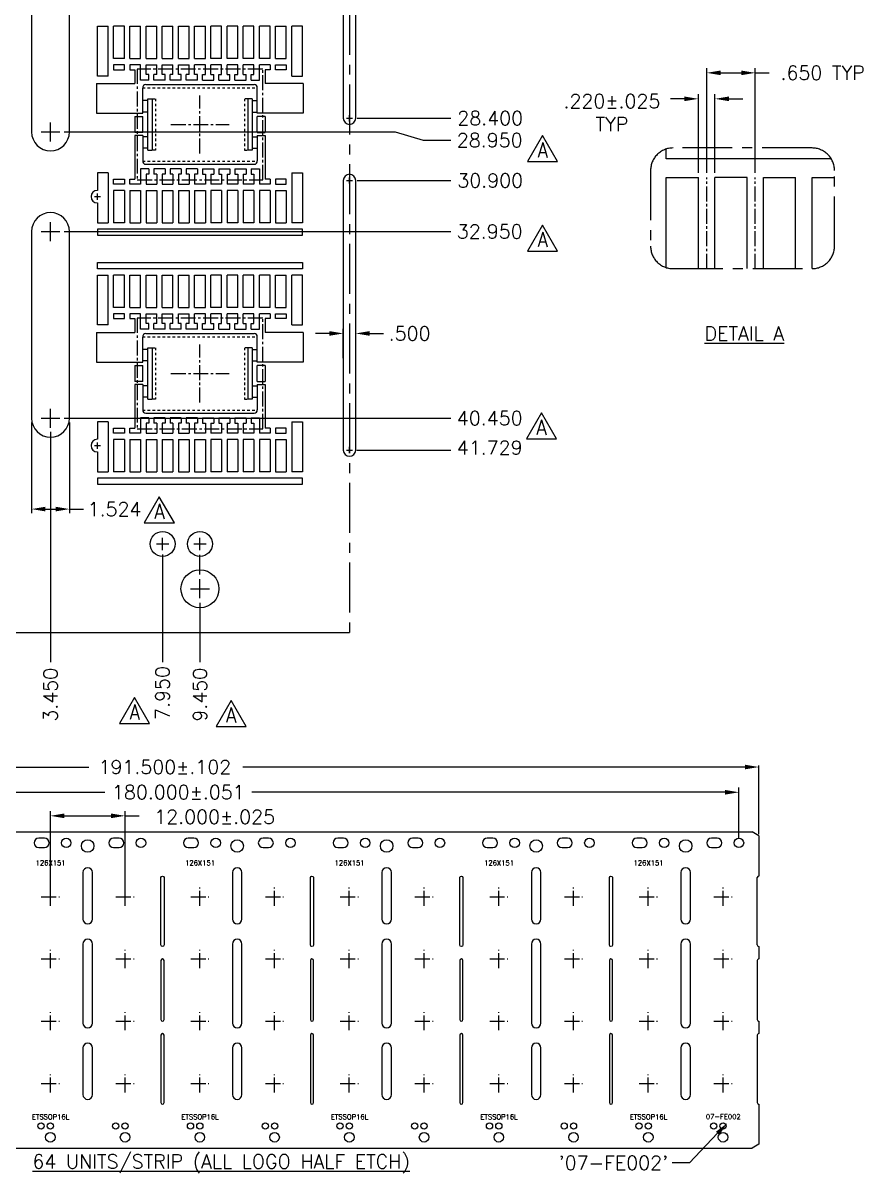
# Model space of a CAD drawing. Extents: x -22.4 to 36.1, y -70.8 to 7.
# Drawn here: x 2.35 to 36.06, y -70.76 to -24.57 of the extents above; entities that cross this region are included whole.
import ezdxf
from ezdxf.enums import TextEntityAlignment as Align

# ---------------------------------------------------------------- set-up
doc = ezdxf.new("R2010")
doc.units = 0
doc.header["$LTSCALE"] = 0.8
doc.header["$MEASUREMENT"] = 0
for name, pattern in [('CENTER2', [1.125, 0.75, -0.125, 0.125, -0.125]), ('CENTERX2', [4, 2.5, -0.5, 0.5, -0.5]), ('HIDDEN2', [0.1875, 0.125, -0.0625])]:
    doc.linetypes.add(name, pattern=pattern)
doc.layers.add('1', color=7, linetype='Continuous')
doc.layers.add('1D', color=4, linetype='Continuous')
doc.styles.add('ROMANS', font='SIMPLEX', dxfattribs={"width": 0.8, "height": 0.018})
doc.styles.add('SIMPLEX', font='SIMPLEX')

msp = doc.modelspace()

# ---------------------------------------------------------------- linework, layer by layer
at = {"layer": '1'}
for p, q in [((5.335, -24.7), (5.765, -24.7)), ((5.335, -26.704), (5.335, -24.7)), ((5.765, -26.704), (5.765, -24.7)), ((6.415, -24.7), (5.985, -24.7)), ((5.985, -26), (5.985, -24.7)), ((6.415, -26), (6.415, -24.7)), ((6.635, -24.7), (7.065, -24.7)), ((6.635, -26), (6.635, -24.7)), ((7.065, -26), (7.065, -24.7)), ((7.285, -24.7), (7.715, -24.7)), ((7.285, -26), (7.285, -24.7)), ((7.715, -26), (7.715, -24.7)), ((7.935, -24.7), (8.365, -24.7)), ((7.935, -26), (7.935, -24.7)), ((8.365, -26), (8.365, -24.7)), ((8.585, -24.7), (9.015, -24.7)), ((8.585, -26), (8.585, -24.7)), ((9.015, -26), (9.015, -24.7)), ((9.235, -24.7), (9.665, -24.7)), ((9.235, -26), (9.235, -24.7)), ((9.665, -26), (9.665, -24.7)), ((10.315, -24.7), (9.885, -24.7)), ((9.885, -26), (9.885, -24.7)), ((10.315, -26), (10.315, -24.7)), ((10.965, -24.7), (10.535, -24.7)), ((10.535, -26), (10.535, -24.7)), ((10.965, -26), (10.965, -24.7)), ((11.615, -24.7), (11.185, -24.7)), ((11.185, -26), (11.185, -24.7)), ((11.615, -26), (11.615, -24.7)), ((12.265, -24.7), (11.835, -24.7)), ((11.835, -26), (11.835, -24.7)), ((12.265, -26), (12.265, -24.7)), ((12.485, -24.7), (12.915, -24.7)), ((12.485, -26), (12.485, -24.7)), ((12.915, -26), (12.915, -24.7)), ((13.565, -24.7), (13.135, -24.7)), ((13.135, -26.704), (13.135, -24.7)), ((13.565, -26.704), (13.565, -24.7)), ((6.415, -26), (5.985, -26)), ((6.635, -26), (7.065, -26)), ((6.635, -26.25), (6.635, -26.45)), ((7.065, -26.25), (6.635, -26.25)), ((7.065, -26.87), (7.065, -26.25)), ((7.285, -26), (7.715, -26)), ((7.285, -26.65), (7.285, -26.25)), ((7.285, -26.25), (7.715, -26.25)), ((7.715, -26.65), (7.715, -26.25)), ((7.935, -26), (8.365, -26)), ((7.935, -26.65), (7.935, -26.25)), ((7.935, -26.25), (8.365, -26.25)), ((8.365, -26.65), (8.365, -26.25)), ((8.585, -26), (9.015, -26)), ((8.585, -26.65), (8.585, -26.25)), ((8.585, -26.25), (9.015, -26.25)), ((9.015, -26.65), (9.015, -26.25)), ((9.235, -26), (9.665, -26)), ((9.235, -26.65), (9.235, -26.25)), ((9.665, -26.25), (9.235, -26.25)), ((9.665, -26.65), (9.665, -26.25)), ((10.315, -26), (9.885, -26)), ((9.885, -26.65), (9.885, -26.25)), ((10.315, -26.25), (9.885, -26.25)), ((10.315, -26.65), (10.315, -26.25)), ((10.965, -26), (10.535, -26)), ((10.535, -26.65), (10.535, -26.25)), ((10.965, -26.25), (10.535, -26.25)), ((10.965, -26.65), (10.965, -26.25)), ((11.615, -26), (11.185, -26)), ((11.185, -26.65), (11.185, -26.25)), ((11.615, -26.25), (11.185, -26.25)), ((11.615, -26.65), (11.615, -26.25)), ((12.265, -26), (11.835, -26)), ((11.835, -26.87), (11.835, -26.25)), ((12.265, -26.25), (11.835, -26.25)), ((12.265, -26.25), (12.265, -26.45)), ((12.485, -26), (12.915, -26)), ((5.765, -26.704), (5.335, -26.704)), ((6.635, -26.45), (6.838, -26.45)), ((6.838, -26.45), (6.838, -27)), ((7.4, -26.65), (7.285, -26.65)), ((7.4, -26.87), (7.4, -26.65)), ((7.6, -26.87), (7.6, -26.65)), ((7.715, -26.65), (7.6, -26.65)), ((8.05, -26.65), (7.935, -26.65)), ((8.05, -26.87), (8.05, -26.65)), ((8.25, -26.87), (8.25, -26.65)), ((8.365, -26.65), (8.25, -26.65)), ((8.7, -26.65), (8.585, -26.65)), ((8.7, -26.87), (8.7, -26.65)), ((9.015, -26.65), (8.9, -26.65)), ((8.9, -26.87), (8.9, -26.65)), ((9.35, -26.65), (9.235, -26.65)), ((9.35, -26.87), (9.35, -26.65)), ((9.55, -26.87), (9.55, -26.65)), ((9.55, -26.65), (9.665, -26.65)), ((9.885, -26.65), (10, -26.65)), ((10, -26.87), (10, -26.65)), ((10.2, -26.87), (10.2, -26.65)), ((10.2, -26.65), (10.315, -26.65)), ((10.535, -26.65), (10.65, -26.65)), ((10.65, -26.87), (10.65, -26.65)), ((10.85, -26.65), (10.965, -26.65)), ((10.85, -26.87), (10.85, -26.65)), ((11.185, -26.65), (11.3, -26.65)), ((11.3, -26.87), (11.3, -26.65)), ((11.5, -26.65), (11.615, -26.65)), ((11.5, -26.87), (11.5, -26.65)), ((12.062, -26.45), (12.062, -27)), ((12.265, -26.45), (12.062, -26.45)), ((13.135, -26.704), (13.565, -26.704)), ((5.303, -27), (6.838, -27)), ((5.303, -27), (5.303, -28.2)), ((7.4, -26.87), (7.065, -26.87)), ((7.15, -28.2), (7.15, -27.19)), ((7.276, -27.05), (11.623, -27.05)), ((8.05, -26.87), (7.6, -26.87)), ((8.7, -26.87), (8.25, -26.87)), ((9.35, -26.87), (8.9, -26.87)), ((9.55, -26.87), (10, -26.87)), ((10.2, -26.87), (10.65, -26.87)), ((10.85, -26.87), (11.3, -26.87)), ((11.5, -26.87), (11.835, -26.87)), ((11.75, -27.19), (11.75, -27.177)), ((11.75, -28.2), (11.75, -27.19)), ((13.597, -27), (12.062, -27)), ((13.597, -27), (13.597, -28.2)), ((7.353, -29.68), (7.353, -27.62)), ((7.353, -27.62), (7.533, -27.62)), ((7.533, -27.62), (7.533, -29.68)), ((11.367, -27.62), (11.367, -29.68)), ((11.548, -27.62), (11.367, -27.62)), ((11.548, -27.62), (11.548, -29.68)), ((5.303, -28.2), (7.15, -28.2)), ((6.838, -28.327), (7.15, -28.327)), ((6.838, -28.327), (6.838, -28.973)), ((7.15, -28.973), (7.15, -28.327)), ((13.597, -28.2), (11.75, -28.2)), ((11.75, -28.973), (11.75, -28.327)), ((12.062, -28.327), (11.75, -28.327)), ((12.062, -28.327), (12.062, -28.973)), ((7.15, -28.973), (6.838, -28.973)), ((11.75, -28.973), (12.062, -28.973)), ((6.838, -29.1), (6.838, -30.85)), ((7.15, -29.1), (6.838, -29.1)), ((7.15, -29.1), (7.15, -30.11)), ((11.75, -29.1), (11.75, -30.11)), ((11.75, -29.1), (12.062, -29.1)), ((12.062, -29.1), (12.062, -30.85)), ((7.353, -29.68), (7.533, -29.68)), ((11.548, -29.68), (11.367, -29.68)), ((7.065, -30.43), (7.065, -31.05)), ((7.4, -30.43), (7.065, -30.43)), ((7.276, -30.25), (11.624, -30.25)), ((7.4, -30.43), (7.4, -30.65)), ((7.6, -30.43), (7.6, -30.65)), ((8.05, -30.43), (7.6, -30.43)), ((8.05, -30.43), (8.05, -30.65)), ((8.25, -30.43), (8.25, -30.65)), ((8.7, -30.43), (8.25, -30.43)), ((8.7, -30.43), (8.7, -30.65)), ((8.9, -30.43), (8.9, -30.65)), ((9.35, -30.43), (8.9, -30.43)), ((9.35, -30.43), (9.35, -30.65)), ((9.55, -30.43), (9.55, -30.65)), ((9.55, -30.43), (10, -30.43)), ((10, -30.43), (10, -30.65)), ((10.2, -30.43), (10.65, -30.43)), ((10.2, -30.43), (10.2, -30.65)), ((10.65, -30.43), (10.65, -30.65)), ((10.85, -30.43), (11.3, -30.43)), ((10.85, -30.43), (10.85, -30.65)), ((11.3, -30.43), (11.3, -30.65)), ((11.5, -30.43), (11.5, -30.65)), ((11.5, -30.43), (11.835, -30.43)), ((11.835, -30.43), (11.835, -31.05)), ((5.335, -30.596), (5.335, -31.296)), ((5.765, -30.596), (5.335, -30.596)), ((5.765, -30.596), (5.765, -32.6)), ((6.635, -31.05), (6.635, -30.85)), ((6.635, -30.85), (6.838, -30.85)), ((7.285, -30.65), (7.285, -31.05)), ((7.4, -30.65), (7.285, -30.65)), ((7.715, -30.65), (7.6, -30.65)), ((7.715, -30.65), (7.715, -31.05)), ((7.935, -30.65), (7.935, -31.05)), ((8.05, -30.65), (7.935, -30.65)), ((8.365, -30.65), (8.25, -30.65)), ((8.365, -30.65), (8.365, -31.05)), ((8.585, -30.65), (8.585, -31.05)), ((8.7, -30.65), (8.585, -30.65)), ((9.015, -30.65), (8.9, -30.65)), ((9.015, -30.65), (9.015, -31.05)), ((9.35, -30.65), (9.235, -30.65)), ((9.235, -30.65), (9.235, -31.05)), ((9.55, -30.65), (9.665, -30.65)), ((9.665, -30.65), (9.665, -31.05)), ((9.885, -30.65), (9.885, -31.05)), ((9.885, -30.65), (10, -30.65)), ((10.2, -30.65), (10.315, -30.65)), ((10.315, -30.65), (10.315, -31.05)), ((10.535, -30.65), (10.65, -30.65)), ((10.535, -30.65), (10.535, -31.05)), ((10.85, -30.65), (10.965, -30.65)), ((10.965, -30.65), (10.965, -31.05)), ((11.185, -30.65), (11.3, -30.65)), ((11.185, -30.65), (11.185, -31.05)), ((11.5, -30.65), (11.615, -30.65)), ((11.615, -30.65), (11.615, -31.05)), ((12.265, -30.85), (12.062, -30.85)), ((12.265, -30.85), (12.265, -31.05)), ((13.135, -30.596), (13.135, -32.6)), ((13.135, -30.596), (13.565, -30.596)), ((13.565, -30.596), (13.565, -32.6)), ((28.167, -34.4), (28.167, -30.786)), ((28.167, -30.786), (29.457, -30.786)), ((29.457, -34.441), (29.457, -30.786)), ((30.117, -34.441), (30.117, -30.786)), ((31.407, -30.786), (30.117, -30.786)), ((31.407, -34.441), (31.407, -30.786)), ((32.067, -34.441), (32.067, -30.786)), ((32.067, -30.786), (33.357, -30.786)), ((33.357, -34.441), (33.357, -30.786)), ((34.017, -34.441), (34.017, -30.786)), ((34.017, -30.786), (34.917, -30.786)), ((5.985, -31.3), (5.985, -32.6)), ((6.415, -31.3), (5.985, -31.3)), ((6.415, -31.3), (6.415, -32.6)), ((7.065, -31.05), (6.635, -31.05)), ((6.635, -31.3), (6.635, -32.6)), ((6.635, -31.3), (7.065, -31.3)), ((7.065, -31.3), (7.065, -32.6)), ((7.285, -31.05), (7.715, -31.05)), ((7.285, -31.3), (7.285, -32.6)), ((7.285, -31.3), (7.715, -31.3)), ((7.715, -31.3), (7.715, -32.6)), ((7.935, -31.05), (8.365, -31.05)), ((7.935, -31.3), (8.365, -31.3)), ((7.935, -31.3), (7.935, -32.6)), ((8.365, -31.3), (8.365, -32.6)), ((8.585, -31.05), (9.015, -31.05)), ((8.585, -31.3), (8.585, -32.6)), ((8.585, -31.3), (9.015, -31.3)), ((9.015, -31.3), (9.015, -32.6)), ((9.665, -31.05), (9.235, -31.05)), ((9.235, -31.3), (9.235, -32.6)), ((9.235, -31.3), (9.665, -31.3)), ((9.665, -31.3), (9.665, -32.6)), ((10.315, -31.05), (9.885, -31.05)), ((9.885, -31.3), (9.885, -32.6)), ((10.315, -31.3), (9.885, -31.3)), ((10.315, -31.3), (10.315, -32.6)), ((10.965, -31.05), (10.535, -31.05)), ((10.535, -31.3), (10.535, -32.6)), ((10.965, -31.3), (10.535, -31.3)), ((10.965, -31.3), (10.965, -32.6)), ((11.615, -31.05), (11.185, -31.05)), ((11.185, -31.3), (11.185, -32.6)), ((11.615, -31.3), (11.185, -31.3)), ((11.615, -31.3), (11.615, -32.6)), ((12.265, -31.05), (11.835, -31.05)), ((11.835, -31.3), (11.835, -32.6)), ((12.265, -31.3), (11.835, -31.3)), ((12.265, -31.3), (12.265, -32.6)), ((12.485, -31.3), (12.485, -32.6)), ((12.485, -31.3), (12.915, -31.3)), ((12.915, -31.3), (12.915, -32.6)), ((5.335, -31.804), (5.335, -32.6)), ((5.335, -32.6), (5.765, -32.6)), ((6.415, -32.6), (5.985, -32.6)), ((6.635, -32.6), (7.065, -32.6)), ((7.285, -32.6), (7.715, -32.6)), ((7.935, -32.6), (8.365, -32.6)), ((8.585, -32.6), (9.015, -32.6)), ((9.235, -32.6), (9.665, -32.6)), ((10.315, -32.6), (9.885, -32.6)), ((10.965, -32.6), (10.535, -32.6)), ((11.615, -32.6), (11.185, -32.6)), ((12.265, -32.6), (11.835, -32.6)), ((12.485, -32.6), (12.915, -32.6)), ((13.565, -32.6), (13.135, -32.6)), ((5.335, -34.7), (5.765, -34.7)), ((5.335, -36.704), (5.335, -34.7)), ((5.765, -36.704), (5.765, -34.7)), ((6.415, -34.7), (5.985, -34.7)), ((5.985, -36), (5.985, -34.7)), ((6.415, -36), (6.415, -34.7)), ((6.635, -34.7), (7.065, -34.7)), ((6.635, -36), (6.635, -34.7)), ((7.065, -36), (7.065, -34.7)), ((7.285, -34.7), (7.715, -34.7)), ((7.285, -36), (7.285, -34.7)), ((7.715, -36), (7.715, -34.7)), ((7.935, -34.7), (8.365, -34.7)), ((7.935, -36), (7.935, -34.7)), ((8.365, -36), (8.365, -34.7)), ((8.585, -34.7), (9.015, -34.7)), ((8.585, -36), (8.585, -34.7)), ((9.015, -36), (9.015, -34.7)), ((9.235, -34.7), (9.665, -34.7)), ((9.235, -36), (9.235, -34.7)), ((9.665, -36), (9.665, -34.7)), ((10.315, -34.7), (9.885, -34.7)), ((9.885, -36), (9.885, -34.7)), ((10.315, -36), (10.315, -34.7)), ((10.965, -34.7), (10.535, -34.7)), ((10.535, -36), (10.535, -34.7)), ((10.965, -36), (10.965, -34.7)), ((11.615, -34.7), (11.185, -34.7)), ((11.185, -36), (11.185, -34.7)), ((11.615, -36), (11.615, -34.7)), ((12.265, -34.7), (11.835, -34.7)), ((11.835, -36), (11.835, -34.7)), ((12.265, -36), (12.265, -34.7)), ((12.485, -34.7), (12.915, -34.7)), ((12.485, -36), (12.485, -34.7)), ((12.915, -36), (12.915, -34.7)), ((13.565, -34.7), (13.135, -34.7)), ((13.135, -36.704), (13.135, -34.7)), ((13.565, -36.704), (13.565, -34.7)), ((6.415, -36), (5.985, -36)), ((6.635, -36), (7.065, -36)), ((7.285, -36), (7.715, -36)), ((7.935, -36), (8.365, -36)), ((8.585, -36), (9.015, -36)), ((9.235, -36), (9.665, -36)), ((10.315, -36), (9.885, -36)), ((10.965, -36), (10.535, -36)), ((11.615, -36), (11.185, -36)), ((12.265, -36), (11.835, -36)), ((12.485, -36), (12.915, -36)), ((6.635, -36.25), (6.635, -36.45)), ((7.065, -36.25), (6.635, -36.25)), ((6.635, -36.45), (6.838, -36.45)), ((6.838, -36.45), (6.838, -37)), ((7.065, -36.87), (7.065, -36.25)), ((7.285, -36.65), (7.285, -36.25)), ((7.285, -36.25), (7.715, -36.25)), ((7.715, -36.65), (7.715, -36.25)), ((7.935, -36.65), (7.935, -36.25)), ((7.935, -36.25), (8.365, -36.25)), ((8.365, -36.65), (8.365, -36.25)), ((8.585, -36.65), (8.585, -36.25)), ((8.585, -36.25), (9.015, -36.25)), ((9.015, -36.65), (9.015, -36.25)), ((9.235, -36.65), (9.235, -36.25)), ((9.665, -36.25), (9.235, -36.25)), ((9.665, -36.65), (9.665, -36.25)), ((9.885, -36.65), (9.885, -36.25)), ((10.315, -36.25), (9.885, -36.25)), ((10.315, -36.65), (10.315, -36.25)), ((10.535, -36.65), (10.535, -36.25)), ((10.965, -36.25), (10.535, -36.25)), ((10.965, -36.65), (10.965, -36.25)), ((11.185, -36.65), (11.185, -36.25)), ((11.615, -36.25), (11.185, -36.25)), ((11.615, -36.65), (11.615, -36.25)), ((11.835, -36.87), (11.835, -36.25)), ((12.265, -36.25), (11.835, -36.25)), ((12.062, -36.45), (12.062, -37)), ((12.265, -36.45), (12.062, -36.45)), ((12.265, -36.25), (12.265, -36.45)), ((5.765, -36.704), (5.335, -36.704)), ((7.4, -36.87), (7.065, -36.87)), ((7.4, -36.65), (7.285, -36.65)), ((7.4, -36.87), (7.4, -36.65)), ((7.6, -36.87), (7.6, -36.65)), ((7.715, -36.65), (7.6, -36.65)), ((8.05, -36.87), (7.6, -36.87)), ((8.05, -36.65), (7.935, -36.65)), ((8.05, -36.87), (8.05, -36.65)), ((8.25, -36.87), (8.25, -36.65)), ((8.365, -36.65), (8.25, -36.65)), ((8.7, -36.87), (8.25, -36.87)), ((8.7, -36.65), (8.585, -36.65)), ((8.7, -36.87), (8.7, -36.65)), ((9.015, -36.65), (8.9, -36.65)), ((8.9, -36.87), (8.9, -36.65)), ((9.35, -36.87), (8.9, -36.87)), ((9.35, -36.65), (9.235, -36.65)), ((9.35, -36.87), (9.35, -36.65)), ((9.55, -36.87), (9.55, -36.65)), ((9.55, -36.65), (9.665, -36.65)), ((9.55, -36.87), (10, -36.87)), ((9.885, -36.65), (10, -36.65)), ((10, -36.87), (10, -36.65)), ((10.2, -36.87), (10.2, -36.65)), ((10.2, -36.65), (10.315, -36.65)), ((10.2, -36.87), (10.65, -36.87)), ((10.535, -36.65), (10.65, -36.65)), ((10.65, -36.87), (10.65, -36.65)), ((10.85, -36.65), (10.965, -36.65)), ((10.85, -36.87), (10.85, -36.65)), ((10.85, -36.87), (11.3, -36.87)), ((11.185, -36.65), (11.3, -36.65)), ((11.3, -36.87), (11.3, -36.65)), ((11.5, -36.65), (11.615, -36.65)), ((11.5, -36.87), (11.5, -36.65)), ((11.5, -36.87), (11.835, -36.87)), ((13.135, -36.704), (13.565, -36.704)), ((5.303, -37), (6.838, -37)), ((5.303, -37), (5.303, -38.2)), ((7.15, -38.2), (7.15, -37.19)), ((7.276, -37.05), (11.623, -37.05)), ((11.75, -37.19), (11.75, -37.177)), ((11.75, -38.2), (11.75, -37.19)), ((13.597, -37), (12.062, -37)), ((13.597, -37), (13.597, -38.2)), ((7.353, -39.68), (7.353, -37.62)), ((7.353, -37.62), (7.533, -37.62)), ((7.533, -37.62), (7.533, -39.68)), ((11.367, -37.62), (11.367, -39.68)), ((11.548, -37.62), (11.367, -37.62)), ((11.548, -37.62), (11.548, -39.68)), ((5.303, -38.2), (7.15, -38.2)), ((6.838, -38.327), (7.15, -38.327)), ((6.838, -38.327), (6.838, -38.973)), ((7.15, -38.973), (7.15, -38.327)), ((13.597, -38.2), (11.75, -38.2)), ((11.75, -38.973), (11.75, -38.327)), ((12.062, -38.327), (11.75, -38.327)), ((12.062, -38.327), (12.062, -38.973)), ((7.15, -38.973), (6.838, -38.973)), ((6.838, -39.1), (6.838, -40.85)), ((7.15, -39.1), (6.838, -39.1)), ((7.15, -39.1), (7.15, -40.11)), ((11.75, -38.973), (12.062, -38.973)), ((11.75, -39.1), (11.75, -40.11)), ((11.75, -39.1), (12.062, -39.1)), ((12.062, -39.1), (12.062, -40.85)), ((7.353, -39.68), (7.533, -39.68)), ((11.548, -39.68), (11.367, -39.68)), ((5.335, -40.596), (5.335, -41.296)), ((5.765, -40.596), (5.335, -40.596)), ((5.765, -40.596), (5.765, -42.6)), ((7.065, -40.43), (7.065, -41.05)), ((7.4, -40.43), (7.065, -40.43)), ((7.276, -40.25), (11.624, -40.25)), ((7.4, -40.43), (7.4, -40.65)), ((7.6, -40.43), (7.6, -40.65)), ((8.05, -40.43), (7.6, -40.43)), ((8.05, -40.43), (8.05, -40.65)), ((8.25, -40.43), (8.25, -40.65)), ((8.7, -40.43), (8.25, -40.43)), ((8.7, -40.43), (8.7, -40.65)), ((8.9, -40.43), (8.9, -40.65)), ((9.35, -40.43), (8.9, -40.43)), ((9.35, -40.43), (9.35, -40.65)), ((9.55, -40.43), (9.55, -40.65)), ((9.55, -40.43), (10, -40.43)), ((10, -40.43), (10, -40.65)), ((10.2, -40.43), (10.65, -40.43)), ((10.2, -40.43), (10.2, -40.65)), ((10.65, -40.43), (10.65, -40.65)), ((10.85, -40.43), (11.3, -40.43)), ((10.85, -40.43), (10.85, -40.65)), ((11.3, -40.43), (11.3, -40.65)), ((11.5, -40.43), (11.5, -40.65)), ((11.5, -40.43), (11.835, -40.43)), ((11.835, -40.43), (11.835, -41.05)), ((13.135, -40.596), (13.135, -42.6)), ((13.135, -40.596), (13.565, -40.596)), ((13.565, -40.596), (13.565, -42.6)), ((6.635, -41.05), (6.635, -40.85)), ((6.635, -40.85), (6.838, -40.85)), ((7.065, -41.05), (6.635, -41.05)), ((7.285, -40.65), (7.285, -41.05)), ((7.4, -40.65), (7.285, -40.65)), ((7.285, -41.05), (7.715, -41.05)), ((7.715, -40.65), (7.6, -40.65)), ((7.715, -40.65), (7.715, -41.05)), ((7.935, -40.65), (7.935, -41.05)), ((8.05, -40.65), (7.935, -40.65)), ((7.935, -41.05), (8.365, -41.05)), ((8.365, -40.65), (8.25, -40.65)), ((8.365, -40.65), (8.365, -41.05)), ((8.585, -40.65), (8.585, -41.05)), ((8.7, -40.65), (8.585, -40.65)), ((8.585, -41.05), (9.015, -41.05)), ((9.015, -40.65), (8.9, -40.65)), ((9.015, -40.65), (9.015, -41.05)), ((9.35, -40.65), (9.235, -40.65)), ((9.235, -40.65), (9.235, -41.05)), ((9.665, -41.05), (9.235, -41.05)), ((9.55, -40.65), (9.665, -40.65)), ((9.665, -40.65), (9.665, -41.05)), ((9.885, -40.65), (9.885, -41.05)), ((9.885, -40.65), (10, -40.65)), ((10.315, -41.05), (9.885, -41.05)), ((10.2, -40.65), (10.315, -40.65)), ((10.315, -40.65), (10.315, -41.05)), ((10.535, -40.65), (10.65, -40.65)), ((10.535, -40.65), (10.535, -41.05)), ((10.965, -41.05), (10.535, -41.05)), ((10.85, -40.65), (10.965, -40.65)), ((10.965, -40.65), (10.965, -41.05)), ((11.185, -40.65), (11.3, -40.65)), ((11.185, -40.65), (11.185, -41.05)), ((11.615, -41.05), (11.185, -41.05)), ((11.5, -40.65), (11.615, -40.65)), ((11.615, -40.65), (11.615, -41.05)), ((12.265, -41.05), (11.835, -41.05)), ((12.265, -40.85), (12.062, -40.85)), ((12.265, -40.85), (12.265, -41.05)), ((5.985, -41.3), (5.985, -42.6)), ((6.415, -41.3), (5.985, -41.3)), ((6.415, -41.3), (6.415, -42.6)), ((6.635, -41.3), (6.635, -42.6)), ((6.635, -41.3), (7.065, -41.3)), ((7.065, -41.3), (7.065, -42.6)), ((7.285, -41.3), (7.285, -42.6)), ((7.285, -41.3), (7.715, -41.3)), ((7.715, -41.3), (7.715, -42.6)), ((7.935, -41.3), (8.365, -41.3)), ((7.935, -41.3), (7.935, -42.6)), ((8.365, -41.3), (8.365, -42.6)), ((8.585, -41.3), (8.585, -42.6)), ((8.585, -41.3), (9.015, -41.3)), ((9.015, -41.3), (9.015, -42.6)), ((9.235, -41.3), (9.235, -42.6)), ((9.235, -41.3), (9.665, -41.3)), ((9.665, -41.3), (9.665, -42.6)), ((9.885, -41.3), (9.885, -42.6)), ((10.315, -41.3), (9.885, -41.3)), ((10.315, -41.3), (10.315, -42.6)), ((10.535, -41.3), (10.535, -42.6)), ((10.965, -41.3), (10.535, -41.3)), ((10.965, -41.3), (10.965, -42.6)), ((11.185, -41.3), (11.185, -42.6)), ((11.615, -41.3), (11.185, -41.3)), ((11.615, -41.3), (11.615, -42.6)), ((11.835, -41.3), (11.835, -42.6)), ((12.265, -41.3), (11.835, -41.3)), ((12.265, -41.3), (12.265, -42.6)), ((12.485, -41.3), (12.485, -42.6)), ((12.485, -41.3), (12.915, -41.3)), ((12.915, -41.3), (12.915, -42.6)), ((5.335, -41.804), (5.335, -42.6)), ((5.335, -42.6), (5.765, -42.6)), ((6.415, -42.6), (5.985, -42.6)), ((6.635, -42.6), (7.065, -42.6)), ((7.285, -42.6), (7.715, -42.6)), ((7.935, -42.6), (8.365, -42.6)), ((8.585, -42.6), (9.015, -42.6)), ((9.235, -42.6), (9.665, -42.6)), ((10.315, -42.6), (9.885, -42.6)), ((10.965, -42.6), (10.535, -42.6)), ((11.615, -42.6), (11.185, -42.6)), ((12.265, -42.6), (11.835, -42.6)), ((12.485, -42.6), (12.915, -42.6)), ((13.565, -42.6), (13.135, -42.6)), ((-7.219, -49.05), (15.45, -49.05)), ((-15.724, -57.067), (31.611, -57.067)), ((31.881, -57.223), (31.611, -57.067)), ((31.881, -57.223), (31.881, -58.835)), ((31.819, -61.605), (31.819, -58.898)), ((31.881, -61.667), (31.881, -62.167)), ((31.881, -64.667), (31.881, -65.167)), ((31.881, -68), (31.881, -69.611)), ((31.881, -69.611), (31.611, -69.767)), ((-15.724, -69.767), (31.611, -69.767))]:
    msp.add_line(p, q, dxfattribs=at)
for points in [[(2.688, -16.25), (2.688, -28.95, 1), (4.212, -28.95), (4.212, -16.25, 1)], [(15.2, -28.4, 1), (15.7, -28.4), (15.7, -18.9, 1), (15.2, -18.9)], [(15.7, -30.9, 1), (15.2, -30.9), (15.2, -41.729, 1), (15.7, -41.729)], [(2.688, -32.95), (2.688, -40.45, 1), (4.212, -40.45), (4.212, -32.95, 1)], [(2.981, -57.695), (3.204, -57.695, 1), (3.204, -57.314), (2.981, -57.314, 1)], [(5.981, -57.695), (6.204, -57.695, 1), (6.204, -57.314), (5.981, -57.314, 1)], [(8.981, -57.695), (9.204, -57.695, 1), (9.204, -57.314), (8.981, -57.314, 1)], [(11.981, -57.695), (12.204, -57.695, 1), (12.204, -57.314), (11.981, -57.314, 1)], [(14.981, -57.695), (15.204, -57.695, 1), (15.204, -57.314), (14.981, -57.314, 1)], [(17.981, -57.695), (18.204, -57.695, 1), (18.204, -57.314), (17.981, -57.314, 1)], [(20.981, -57.695), (21.204, -57.695, 1), (21.204, -57.314), (20.981, -57.314, 1)], [(23.981, -57.695), (24.204, -57.695, 1), (24.204, -57.314), (23.981, -57.314, 1)], [(26.981, -57.695), (27.204, -57.695, 1), (27.204, -57.314), (26.981, -57.314, 1)], [(29.981, -57.695), (30.204, -57.695, 1), (30.204, -57.314), (29.981, -57.314, 1)], [(4.753, -58.692), (4.753, -60.567, 1), (5.134, -60.567), (5.134, -58.692, 1)], [(10.753, -58.692), (10.753, -60.567, 1), (11.134, -60.567), (11.134, -58.692, 1)], [(16.753, -58.692), (16.753, -60.567, 1), (17.134, -60.567), (17.134, -58.692, 1)], [(22.753, -58.692), (22.753, -60.567, 1), (23.134, -60.567), (23.134, -58.692, 1)], [(28.753, -58.692), (28.753, -60.567, 1), (29.134, -60.567), (29.134, -58.692, 1)], [(7.881, -58.898, -1), (8.006, -58.898), (8.006, -61.605, -1), (7.881, -61.605)], [(13.881, -58.898, -1), (14.006, -58.898), (14.006, -61.605, -1), (13.881, -61.605)], [(19.881, -58.898, -1), (20.006, -58.898), (20.006, -61.605, -1), (19.881, -61.605)], [(25.881, -58.898, -1), (26.006, -58.898), (26.006, -61.605, -1), (25.881, -61.605)], [(4.753, -61.567), (4.753, -64.742, 1), (5.134, -64.742), (5.134, -61.567, 1)], [(10.753, -61.567), (10.753, -64.742, 1), (11.134, -64.742), (11.134, -61.567, 1)], [(16.753, -61.567), (16.753, -64.742, 1), (17.134, -64.742), (17.134, -61.567, 1)], [(22.753, -61.567), (22.753, -64.742, 1), (23.134, -64.742), (23.134, -61.567, 1)], [(28.753, -61.567), (28.753, -64.742, 1), (29.134, -64.742), (29.134, -61.567, 1)], [(7.881, -64.605, 1), (8.006, -64.605), (8.006, -62.23, 1), (7.881, -62.23)], [(13.881, -64.605, 1), (14.006, -64.605), (14.006, -62.23, 1), (13.881, -62.23)], [(19.881, -64.605, 1), (20.006, -64.605), (20.006, -62.23, 1), (19.881, -62.23)], [(25.881, -64.605, 1), (26.006, -64.605), (26.006, -62.23, 1), (25.881, -62.23)], [(4.753, -65.742), (4.753, -67.617, 1), (5.134, -67.617), (5.134, -65.742, 1)], [(8.006, -65.23, 1), (7.881, -65.23), (7.881, -67.937, 1), (8.006, -67.937)], [(10.753, -65.742), (10.753, -67.617, 1), (11.134, -67.617), (11.134, -65.742, 1)], [(14.006, -65.23, 1), (13.881, -65.23), (13.881, -67.937, 1), (14.006, -67.937)], [(16.753, -65.742), (16.753, -67.617, 1), (17.134, -67.617), (17.134, -65.742, 1)], [(20.006, -65.23, 1), (19.881, -65.23), (19.881, -67.937, 1), (20.006, -67.937)], [(22.753, -65.742), (22.753, -67.617, 1), (23.134, -67.617), (23.134, -65.742, 1)], [(26.006, -65.23, 1), (25.881, -65.23), (25.881, -67.937, 1), (26.006, -67.937)], [(28.753, -65.742), (28.753, -67.617, 1), (29.134, -67.617), (29.134, -65.742, 1)]]:
    msp.add_lwpolyline(points, format="xyb", close=True, dxfattribs=at)
for points in [[(5.985, -26.45), (6.415, -26.45), (6.415, -26.25), (5.985, -26.25), (5.985, -26.45)], [(12.915, -26.45), (12.485, -26.45), (12.485, -26.25), (12.915, -26.25), (12.915, -26.45)], [(34.792, -30.036), (28.167, -30.036), (28.167, -29.636)], [(5.985, -30.85), (6.415, -30.85), (6.415, -31.05), (5.985, -31.05), (5.985, -30.85)], [(12.915, -30.85), (12.485, -30.85), (12.485, -31.05), (12.915, -31.05), (12.915, -30.85)], [(5.985, -36.45), (6.415, -36.45), (6.415, -36.25), (5.985, -36.25), (5.985, -36.45)], [(12.915, -36.45), (12.485, -36.45), (12.485, -36.25), (12.915, -36.25), (12.915, -36.45)], [(5.985, -40.85), (6.415, -40.85), (6.415, -41.05), (5.985, -41.05), (5.985, -40.85)], [(12.915, -40.85), (12.485, -40.85), (12.485, -41.05), (12.915, -41.05), (12.915, -40.85)]]:
    msp.add_lwpolyline(points, dxfattribs=at)
for points in [[(5.335, -32.85), (5.335, -33.1), (13.565, -33.1), (13.565, -32.85)], [(5.335, -34.45), (5.335, -34.2), (13.565, -34.2), (13.565, -34.45)], [(5.335, -42.85), (5.335, -43.1), (13.565, -43.1), (13.565, -42.85)]]:
    msp.add_lwpolyline(points, close=True, dxfattribs=at)
for points in [[(31.881, -62.167, 0.414214), (31.819, -62.23), (31.819, -64.605, 0.414214), (31.881, -64.667)], [(31.881, -65.167, 0.414214), (31.819, -65.23), (31.819, -67.937, 0.414214), (31.881, -68)]]:
    msp.add_lwpolyline(points, format="xyb", dxfattribs=at)
for centre, radius in [((7.95, -45.5), 0.5), ((9.45, -45.5), 0.5), ((9.45, -47.3), 0.762), ((4.081, -57.505), 0.191), ((4.944, -57.63), 0.25), ((7.081, -57.505), 0.191), ((10.081, -57.505), 0.191), ((10.944, -57.63), 0.25), ((13.081, -57.505), 0.191), ((16.081, -57.505), 0.191), ((16.944, -57.63), 0.25), ((19.081, -57.505), 0.191), ((22.081, -57.505), 0.191), ((22.944, -57.63), 0.25), ((25.081, -57.505), 0.191), ((28.081, -57.505), 0.191), ((28.944, -57.63), 0.25), ((31.081, -57.505), 0.191), ((3.069, -68.88), 0.125), ((3.444, -68.88), 0.125), ((6.069, -68.88), 0.125), ((6.444, -68.88), 0.125), ((9.069, -68.88), 0.125), ((9.444, -68.88), 0.125), ((12.069, -68.88), 0.125), ((12.444, -68.88), 0.125), ((15.069, -68.88), 0.125), ((15.444, -68.88), 0.125), ((18.069, -68.88), 0.125), ((18.444, -68.88), 0.125), ((21.069, -68.88), 0.125), ((21.444, -68.88), 0.125), ((24.069, -68.88), 0.125), ((24.444, -68.88), 0.125), ((27.069, -68.88), 0.125), ((27.444, -68.88), 0.125), ((30.069, -68.88), 0.125), ((30.444, -68.88), 0.125), ((3.444, -69.33), 0.191), ((6.444, -69.33), 0.191), ((9.444, -69.33), 0.191), ((12.444, -69.33), 0.191), ((15.444, -69.33), 0.191), ((18.444, -69.33), 0.191), ((21.444, -69.33), 0.191), ((24.444, -69.33), 0.191), ((27.444, -69.33), 0.191), ((30.444, -69.33), 0.191)]:
    msp.add_circle(centre, radius, dxfattribs=at)
for centre, radius, start, end in [((7.276, -27.177), 0.127, 90, 185.8752), ((11.623, -27.177), 0.127, 0, 90), ((7.276, -30.123), 0.127, 174.1248, 270), ((11.624, -30.123), 0.127, 270, 5.8752), ((5.335, -31.55), 0.254, 90, 270), ((7.276, -37.177), 0.127, 90, 185.8752), ((11.623, -37.177), 0.127, 0, 90), ((7.276, -40.123), 0.127, 174.1248, 270), ((11.624, -40.123), 0.127, 270, 5.8752), ((5.335, -41.55), 0.254, 90, 270), ((31.881, -58.898), 0.0625, 90, 180), ((31.881, -61.605), 0.0625, 180, 270)]:
    msp.add_arc(centre, radius, start, end, dxfattribs=at)
at = {"layer": '1D', "linetype": 'CENTERX2'}
msp.add_line((15.45, 1.75), (15.45, -49.05), dxfattribs=at)
at = {"layer": '1D'}
for p, q in [((29.787, -30.596), (29.787, -26.387)), ((30.347, -26.577), (31.177, -26.577)), ((31.737, -30.596), (31.737, -26.387)), ((31.737, -26.577), (32.297, -26.577)), ((7.353, -27.693), (7.15, -27.693)), ((11.548, -27.693), (11.75, -27.693)), ((28.897, -27.621), (28.337, -27.621)), ((29.457, -30.596), (29.457, -27.431)), ((30.117, -30.596), (30.117, -27.431)), ((30.677, -27.621), (31.237, -27.621)), ((7.353, -28.15), (7.15, -28.15)), ((11.548, -28.15), (11.75, -28.15)), ((3.45, -29.331), (3.45, -28.569)), ((15.325, -28.4), (15.575, -28.4)), ((15.45, -28.525), (15.45, -28.275)), ((15.765, -28.4), (19.522, -28.4)), ((3.069, -28.95), (3.831, -28.95)), ((4.001, -28.95), (17.282, -28.95)), ((17.282, -28.95), (18.402, -29.279)), ((7.353, -29.15), (7.15, -29.15)), ((11.548, -29.15), (11.75, -29.15)), ((18.402, -29.279), (19.522, -29.279)), ((7.353, -29.607), (7.15, -29.607)), ((11.548, -29.607), (11.75, -29.607)), ((15.325, -30.9), (15.575, -30.9)), ((15.45, -31.025), (15.45, -30.775)), ((15.765, -30.9), (19.522, -30.9)), ((5.21, -31.55), (5.46, -31.55)), ((5.335, -31.675), (5.335, -31.425)), ((3.45, -33.331), (3.45, -32.569)), ((3.069, -32.95), (3.831, -32.95)), ((4.001, -32.95), (19.522, -32.95)), ((15.2, -38.038), (15.2, -36.854)), ((15.7, -38.038), (15.7, -36.854)), ((14.64, -37.044), (14.08, -37.044)), ((16.26, -37.044), (16.82, -37.044)), ((7.353, -37.693), (7.15, -37.693)), ((11.548, -37.693), (11.75, -37.693)), ((7.353, -38.15), (7.15, -38.15)), ((11.548, -38.15), (11.75, -38.15)), ((7.353, -39.15), (7.15, -39.15)), ((11.548, -39.15), (11.75, -39.15)), ((7.353, -39.607), (7.15, -39.607)), ((11.548, -39.607), (11.75, -39.607)), ((3.45, -40.831), (3.45, -40.069)), ((2.688, -40.62), (2.688, -44.268)), ((3.069, -40.45), (3.831, -40.45)), ((4.001, -40.45), (19.522, -40.45)), ((4.212, -40.62), (4.212, -44.268)), ((5.21, -41.55), (5.46, -41.55)), ((5.335, -41.675), (5.335, -41.425)), ((15.325, -41.729), (15.575, -41.729)), ((15.45, -41.854), (15.45, -41.604)), ((15.745, -41.729), (19.522, -41.729)), ((3.248, -44.098), (3.652, -44.098)), ((4.212, -44.098), (4.772, -44.098)), ((7.95, -45.75), (7.95, -45.25)), ((9.45, -45.75), (9.45, -45.25)), ((7.7, -45.5), (8.2, -45.5)), ((9.2, -45.5), (9.7, -45.5)), ((7.95, -45.92), (7.95, -50.248)), ((9.45, -46.729), (9.45, -45.94)), ((9.45, -47.681), (9.45, -46.919)), ((9.069, -47.3), (9.831, -47.3))]:
    msp.add_line(p, q, dxfattribs=at)
at = {"layer": '1D', "linetype": 'HIDDEN2'}
for p, q in [((7.149, -27.177), (11.75, -27.177)), ((7.149, -30.123), (11.751, -30.123)), ((7.149, -37.177), (11.75, -37.177)), ((7.149, -40.123), (11.751, -40.123))]:
    msp.add_line(p, q, dxfattribs=at)
at = {"layer": '1D', "linetype": 'CENTER2'}
for p, q in [((9.45, -29.815), (9.45, -27.485)), ((8.285, -28.65), (10.615, -28.65)), ((29.787, -34.441), (29.787, -30.786)), ((31.737, -34.441), (31.737, -30.786)), ((9.45, -39.815), (9.45, -37.485)), ((8.285, -38.65), (10.615, -38.65)), ((3.444, -60.032), (3.444, -59.303)), ((6.444, -60.032), (6.444, -59.303)), ((9.444, -60.032), (9.444, -59.303)), ((12.444, -60.032), (12.444, -59.303)), ((15.444, -60.032), (15.444, -59.303)), ((18.444, -60.032), (18.444, -59.303)), ((21.444, -60.032), (21.444, -59.303)), ((24.444, -60.032), (24.444, -59.303)), ((27.444, -60.032), (27.444, -59.303)), ((30.444, -60.032), (30.444, -59.303)), ((3.079, -59.667), (3.808, -59.667)), ((6.079, -59.667), (6.808, -59.667)), ((9.079, -59.667), (9.808, -59.667)), ((12.079, -59.667), (12.808, -59.667)), ((15.079, -59.667), (15.808, -59.667)), ((18.079, -59.667), (18.808, -59.667)), ((21.079, -59.667), (21.808, -59.667)), ((24.079, -59.667), (24.808, -59.667)), ((27.079, -59.667), (27.808, -59.667)), ((30.079, -59.667), (30.808, -59.667)), ((3.444, -62.532), (3.444, -61.803)), ((6.444, -62.532), (6.444, -61.803)), ((9.444, -62.532), (9.444, -61.803)), ((12.444, -62.532), (12.444, -61.803)), ((15.444, -62.532), (15.444, -61.803)), ((18.444, -62.532), (18.444, -61.803)), ((21.444, -62.532), (21.444, -61.803)), ((24.444, -62.532), (24.444, -61.803)), ((27.444, -62.532), (27.444, -61.803)), ((30.444, -62.532), (30.444, -61.803)), ((3.079, -62.167), (3.808, -62.167)), ((6.079, -62.167), (6.808, -62.167)), ((9.079, -62.167), (9.808, -62.167)), ((12.079, -62.167), (12.808, -62.167)), ((15.079, -62.167), (15.808, -62.167)), ((18.079, -62.167), (18.808, -62.167)), ((21.079, -62.167), (21.808, -62.167)), ((24.079, -62.167), (24.808, -62.167)), ((27.079, -62.167), (27.808, -62.167)), ((30.079, -62.167), (30.808, -62.167)), ((3.444, -65.032), (3.444, -64.303)), ((6.444, -65.032), (6.444, -64.303)), ((9.444, -65.032), (9.444, -64.303)), ((12.444, -65.032), (12.444, -64.303)), ((15.444, -65.032), (15.444, -64.303)), ((18.444, -65.032), (18.444, -64.303)), ((21.444, -65.032), (21.444, -64.303)), ((24.444, -65.032), (24.444, -64.303)), ((27.444, -65.032), (27.444, -64.303)), ((30.444, -65.032), (30.444, -64.303)), ((3.079, -64.667), (3.808, -64.667)), ((6.079, -64.667), (6.808, -64.667)), ((9.079, -64.667), (9.808, -64.667)), ((12.079, -64.667), (12.808, -64.667)), ((15.079, -64.667), (15.808, -64.667)), ((18.079, -64.667), (18.808, -64.667)), ((21.079, -64.667), (21.808, -64.667)), ((24.079, -64.667), (24.808, -64.667)), ((27.079, -64.667), (27.808, -64.667)), ((30.079, -64.667), (30.808, -64.667)), ((3.444, -67.532), (3.444, -66.803)), ((6.444, -67.532), (6.444, -66.803)), ((9.444, -67.532), (9.444, -66.803)), ((12.444, -67.532), (12.444, -66.803)), ((15.444, -67.532), (15.444, -66.803)), ((18.444, -67.532), (18.444, -66.803)), ((21.444, -67.532), (21.444, -66.803)), ((24.444, -67.532), (24.444, -66.803)), ((27.444, -67.532), (27.444, -66.803)), ((30.444, -67.532), (30.444, -66.803)), ((3.079, -67.167), (3.808, -67.167)), ((6.079, -67.167), (6.808, -67.167)), ((9.079, -67.167), (9.808, -67.167)), ((12.079, -67.167), (12.808, -67.167)), ((15.079, -67.167), (15.808, -67.167)), ((18.079, -67.167), (18.808, -67.167)), ((21.079, -67.167), (21.808, -67.167)), ((24.079, -67.167), (24.808, -67.167)), ((27.079, -67.167), (27.808, -67.167)), ((30.079, -67.167), (30.808, -67.167))]:
    msp.add_line(p, q, dxfattribs=at)
at = {"layer": '1D', "color": 4}
for p, q in [((3.45, -40.998), (3.45, -50.248)), ((9.45, -47.868), (9.45, -50.248)), ((-15.434, -54.458), (4.993, -54.458)), ((31.321, -54.458), (11.165, -54.458)), ((31.881, -57.156), (31.881, -54.391)), ((31.081, -57.318), (31.081, -55.286)), ((-13.359, -55.473), (5.634, -55.473)), ((30.521, -55.473), (11.528, -55.473)), ((3.444, -59.481), (3.444, -56.232)), ((6.444, -59.481), (6.444, -56.232)), ((4.004, -56.419), (5.884, -56.419)), ((6.444, -56.419), (7.004, -56.419))]:
    msp.add_line(p, q, dxfattribs=at)
at = {"layer": '1D', "color": 2, "linetype": 'CENTER2'}
for points in [[(11.975, -30.875), (11.975, -26.425), (6.925, -26.425), (6.925, -30.875)], [(11.975, -40.875), (11.975, -36.425), (6.925, -36.425), (6.925, -40.875)]]:
    msp.add_lwpolyline(points, close=True, dxfattribs=at)
at = {"layer": '1D', "linetype": 'HIDDEN2'}
for points in [[(7.533, -27.62), (7.661, -27.62), (7.661, -29.68), (7.533, -29.68)], [(11.367, -27.62), (11.239, -27.62), (11.239, -29.68), (11.367, -29.68)], [(7.533, -37.62), (7.661, -37.62), (7.661, -39.68), (7.533, -39.68)], [(11.367, -37.62), (11.239, -37.62), (11.239, -39.68), (11.367, -39.68)]]:
    msp.add_lwpolyline(points, dxfattribs=at)
at = {"layer": '1D', "color": 2}
for points in [[(23.803, -30.14), (23.2, -29.095), (22.597, -30.14)], [(23.803, -33.738), (23.2, -32.693), (22.597, -33.738)], [(23.757, -41.28), (23.154, -40.235), (22.55, -41.28)], [(8.421, -44.655), (7.817, -43.61), (7.214, -44.655)], [(7.427, -52.713), (6.823, -51.668), (6.22, -52.713)], [(11.303, -52.832), (10.7, -51.787), (10.096, -52.832)]]:
    msp.add_lwpolyline(points, close=True, dxfattribs=at)
at = {"layer": '1D', "linetype": 'CENTERX2'}
msp.add_lwpolyline([(28.436, -29.595, 0.414214), (27.536, -30.495), (27.536, -33.541, 0.414214), (28.436, -34.441), (34.017, -34.441, 0.414214), (34.917, -33.541), (34.917, -30.495, 0.414214), (34.017, -29.595)], format="xyb", close=True, dxfattribs=at)
at = {"layer": '1D'}
msp.add_lwpolyline([(30.226, -69.17), (29.092, -70.352), (28.408, -70.352)], dxfattribs=at)
for points in [[(30.347, -26.484), (30.347, -26.67), (29.787, -26.577)], [(31.177, -26.484), (31.177, -26.67), (31.737, -26.577)], [(28.897, -27.527), (28.897, -27.714), (29.457, -27.621)], [(30.677, -27.527), (30.677, -27.714), (30.117, -27.621)], [(14.64, -36.951), (14.64, -37.138), (15.2, -37.044)], [(16.26, -36.951), (16.26, -37.138), (15.7, -37.044)], [(3.248, -44.004), (3.248, -44.191), (2.688, -44.098)], [(3.652, -44.004), (3.652, -44.191), (4.212, -44.098)], [(30.159, -69.106), (30.614, -68.766), (30.294, -69.235)]]:
    msp.add_solid(points, dxfattribs=at)
at = {"layer": '1D', "color": 4, "linetype": 'ByBlock'}
for points in [[(31.881, -54.458), (31.321, -54.551), (31.321, -54.364)], [(31.081, -55.473), (30.521, -55.566), (30.521, -55.379)], [(3.444, -56.419), (4.004, -56.512), (4.004, -56.325)], [(6.444, -56.419), (5.884, -56.512), (5.884, -56.325)]]:
    msp.add_solid(points, dxfattribs=at)

# ---------------------------------------------------------------- texts
at = {"layer": '1D', "color": 2, "style": 'ROMANS', "width": 0.9}
for p in [(23.206, -29.672), (23.206, -33.27), (23.159, -40.811), (7.823, -44.186), (6.829, -52.244), (10.705, -52.364)]:
    msp.add_text('A', height=0.6, dxfattribs=at).set_placement(p, align=Align.MIDDLE)
at = {"layer": '1D', "attachment_point": 5, "style": 'SIMPLEX'}
for s, insert, char_height in [('.650 TYP', (34.441, -26.577), 0.56), ('.220±.025\\PTYP', (25.984, -28.177), 0.56), ('\\A1;28.400', (21.099, -28.4), 0.56), ('\\A1;28.950', (21.079, -29.279), 0.56), ('\\A1;30.900', (21.099, -30.9), 0.56), ('\\A1;32.950', (21.079, -32.95), 0.56), ('\\A1;.500', (17.863, -37.044), 0.56), ('{\\LDETAIL A}', (31.296, -37.044), 0.56), ('\\A1;40.450', (21.079, -40.45), 0.56), ('41.729', (21.079, -41.631), 0.56), ('\\A1;1.524', (6.022, -44.098), 0.56), ('ETSSOP16L', (3.454, -68.51), 0.2), ('ETSSOP16L', (9.454, -68.51), 0.2), ('ETSSOP16L', (15.454, -68.51), 0.2), ('ETSSOP16L', (21.454, -68.51), 0.2), ('ETSSOP16L', (27.454, -68.51), 0.2), ('07-FE002', (30.454, -68.499), 0.2), ('{\\L64 UNITS/STRIP (ALL LOGO HALF ETCH)}', (10.297, -70.391), 0.56)]:
    msp.add_mtext(s, dxfattribs=dict(at, insert=insert, char_height=char_height))
at = {"layer": '1D', "color": 4, "linetype": 'ByBlock', "char_height": 0.56, "attachment_point": 5, "rotation": 90, "style": 'SIMPLEX'}
for s, insert in [('\\A1;3.450', (3.45, -51.555)), ('\\A1;9.450', (9.45, -51.555))]:
    msp.add_mtext(s, dxfattribs=dict(at, insert=insert))
at = {"layer": '1D', "insert": (7.95, -51.485), "char_height": 0.56, "attachment_point": 5, "rotation": 90, "style": 'SIMPLEX'}
msp.add_mtext('7.950', dxfattribs=at)
at = {"layer": '1D', "color": 4, "linetype": 'ByBlock', "char_height": 0.56, "style": 'SIMPLEX'}
for s, insert, attachment_point in [('191.500±.102', (8.04, -54.458), 5), ('180.000±.051', (8.581, -55.473), 5), ('12.000±.025', (10.04, -56.456), 5), ("'07-FE002'", (28.238, -70.352), 6)]:
    msp.add_mtext(s, dxfattribs=dict(at, insert=insert, attachment_point=attachment_point))
at = {"layer": '1D', "char_height": 0.2, "attachment_point": 5, "line_spacing_factor": 1.071429, "style": 'SIMPLEX'}
for insert in [(3.454, -58.307), (9.454, -58.307), (15.454, -58.307), (21.454, -58.307), (27.454, -58.307)]:
    msp.add_mtext('126X151', dxfattribs=dict(at, insert=insert))

doc.saveas('drawing.dxf')
